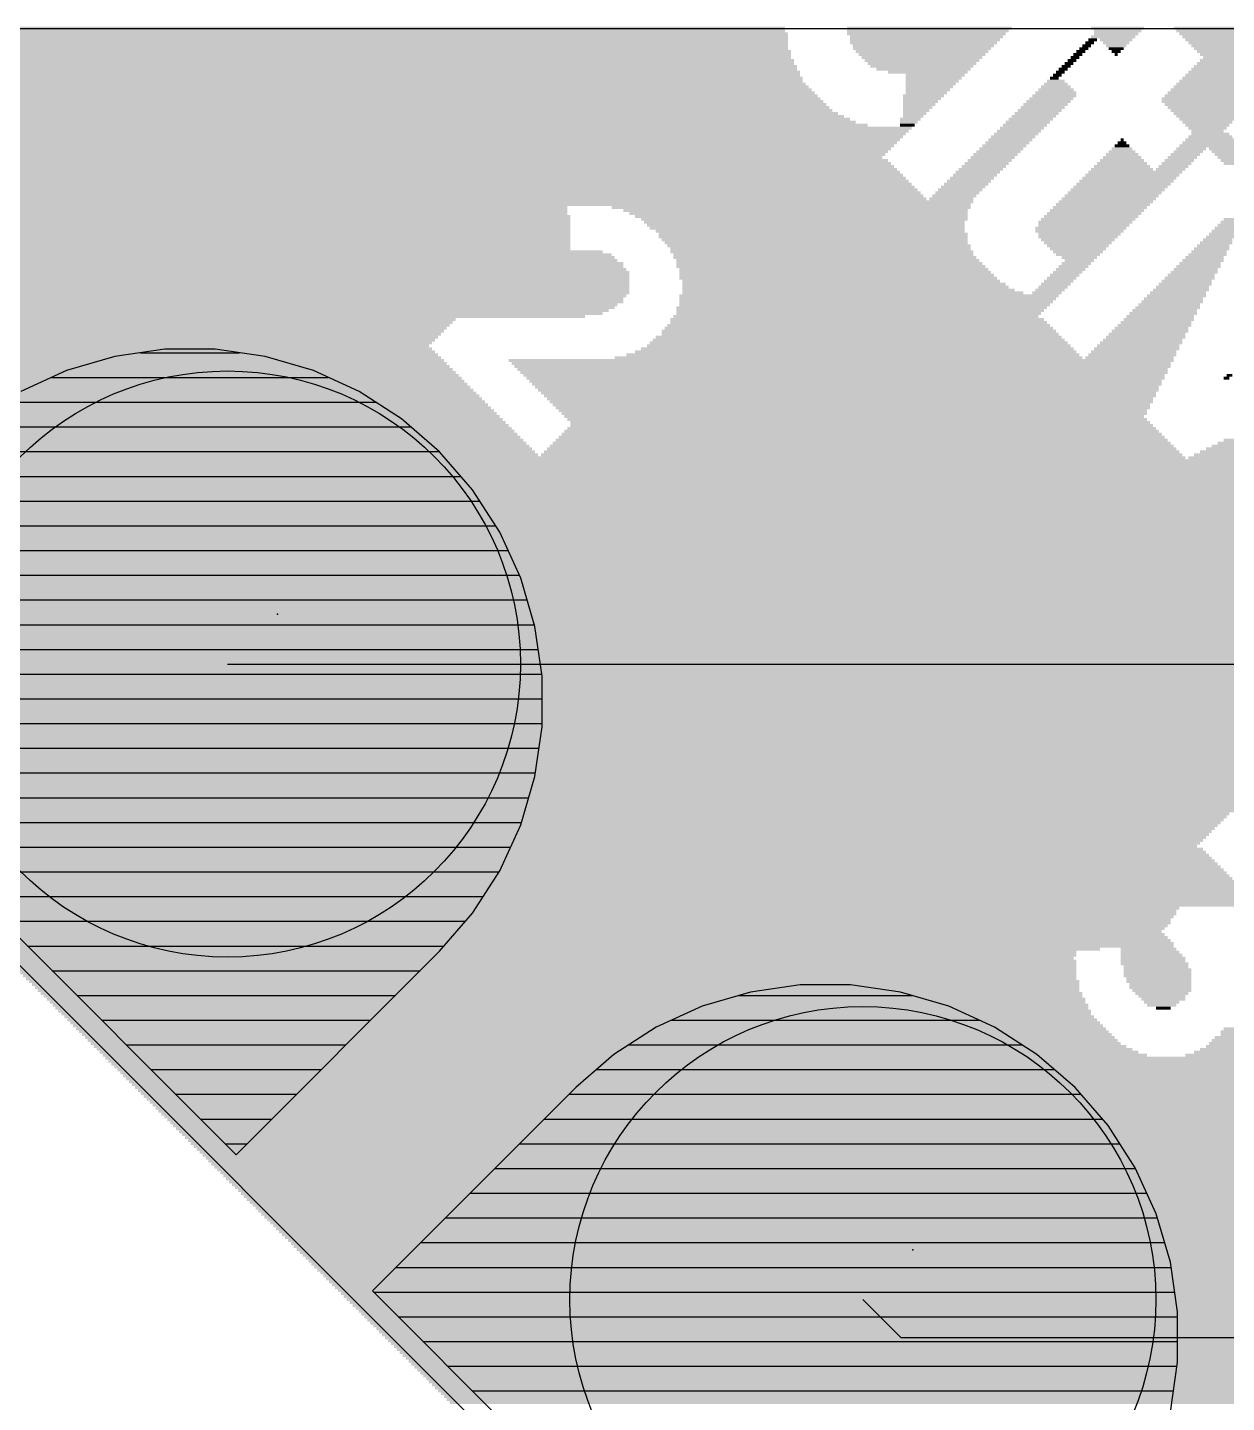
# Model space of a CAD drawing. Extents: x -40.8 to 40.8, y -42.1 to 43.9.
# Drawn here: x -30.82 to -22.19, y -30.31 to -20.42 of the extents above; entities that cross this region are included whole.
import ezdxf

# ---------------------------------------------------------------- set-up
doc = ezdxf.new("R2010")
doc.units = 0
for name, color, linetype in [('1', 22, 'CONTINUOUS'), ('16', 5, 'CONTINUOUS'), ('17', 82, 'CONTINUOUS'), ('20', 4, 'CONTINUOUS'), ('200', 2, 'CONTINUOUS'), ('23', 2, 'CONTINUOUS')]:
    doc.layers.add(name, color=color, linetype=linetype)

# ---------------------------------------------------------------- blocks, each defined once
blk = doc.blocks.new('ROUNDP')
blk.add_circle((0, 0), 0.5)
blk = doc.blocks.new('RECT')
blk.add_solid([(-0.5, -0.5), (0.5, -0.5), (-0.5, 0.5), (0.5, 0.5)])

msp = doc.modelspace()

# ---------------------------------------------------------------- linework, layer by layer
at = {"layer": '1'}
for p, q in [((-34.0142, -20.4252), (-20.9768, -20.4252)), ((-29.8293, -22.7331), (-30.188, -22.7847)), ((-29.4669, -22.7331), (-29.8293, -22.7331)), ((-29.1082, -22.7847), (-29.4669, -22.7331)), ((-30.188, -22.7847), (-30.5358, -22.8868)), ((-30.0054, -22.7584), (-29.2909, -22.7584)), ((-28.7605, -22.8868), (-29.1082, -22.7847)), ((-30.5358, -22.8868), (-30.8654, -23.0373)), ((-30.644, -22.9362), (-28.6522, -22.9362)), ((-28.4308, -23.0373), (-28.7605, -22.8868)), ((-28.126, -23.2332), (-28.4308, -23.0373)), ((-30.9847, -23.114), (-28.3115, -23.114)), ((-27.8521, -23.4706), (-28.126, -23.2332)), ((-31.2379, -23.2918), (-28.0584, -23.2918)), ((-31.4431, -23.4696), (-27.8532, -23.4696)), ((-27.6147, -23.7445), (-27.8521, -23.4706)), ((-31.621, -23.6474), (-27.6988, -23.6474)), ((-31.7988, -23.8252), (-27.5628, -23.8252)), ((-27.4188, -24.0493), (-27.6147, -23.7445)), ((-31.9766, -24.003), (-27.4486, -24.003)), ((-27.2683, -24.379), (-27.4188, -24.0493)), ((-32.1544, -24.1808), (-27.3588, -24.1808)), ((-32.3322, -24.3586), (-27.2776, -24.3586)), ((-27.1662, -24.7267), (-27.2683, -24.379)), ((-32.51, -24.5364), (-27.222, -24.5364)), ((-32.6878, -24.7142), (-27.1698, -24.7142)), ((-27.1146, -25.0854), (-27.1662, -24.7267)), ((-32.8656, -24.892), (-27.1424, -24.892)), ((-32.9079, -24.9343), (-29.3158, -28.5264)), ((-29.3787, -24.9972), (-18.6908, -24.9972)), ((-32.7724, -25.0698), (-27.1168, -25.0698)), ((-27.1146, -25.4478), (-27.1146, -25.0854)), ((-32.5946, -25.2476), (-27.1146, -25.2476)), ((-32.4168, -25.4254), (-27.1146, -25.4254)), ((-27.1662, -25.8065), (-27.1146, -25.4478)), ((-32.239, -25.6032), (-27.1369, -25.6032)), ((-32.0612, -25.781), (-27.1625, -25.781)), ((-27.2683, -26.1543), (-27.1662, -25.8065)), ((-31.8834, -25.9588), (-27.2109, -25.9588)), ((-31.7056, -26.1366), (-27.2631, -26.1366)), ((-27.4188, -26.4839), (-27.2683, -26.1543)), ((-31.5278, -26.3144), (-27.3414, -26.3144)), ((-31.35, -26.4922), (-27.4241, -26.4922)), ((-27.6147, -26.7888), (-27.4188, -26.4839)), ((-31.1722, -26.67), (-27.5384, -26.67)), ((-27.8521, -27.0627), (-27.6147, -26.7888)), ((-30.9944, -26.8478), (-27.6659, -26.8478)), ((-30.8166, -27.0256), (-27.8199, -27.0256)), ((-29.3158, -28.5264), (-27.8521, -27.0627)), ((-30.6388, -27.2034), (-27.9928, -27.2034)), ((-30.461, -27.3812), (-28.1706, -27.3812)), ((-25.616, -27.3567), (-25.9638, -27.4588)), ((-25.6996, -27.3812), (-24.4526, -27.3812)), ((-25.2573, -27.3051), (-25.616, -27.3567)), ((-24.8949, -27.3051), (-25.2573, -27.3051)), ((-24.5362, -27.3567), (-24.8949, -27.3051)), ((-24.1885, -27.4588), (-24.5362, -27.3567)), ((-25.9638, -27.4588), (-26.2934, -27.6093)), ((-23.8588, -27.6093), (-24.1885, -27.4588)), ((-30.2832, -27.559), (-28.3484, -27.559)), ((-26.1832, -27.559), (-23.969, -27.559)), ((-26.2934, -27.6093), (-26.5983, -27.8052)), ((-23.554, -27.8052), (-23.8588, -27.6093)), ((-30.1054, -27.7368), (-28.5262, -27.7368)), ((-26.4918, -27.7368), (-23.6604, -27.7368)), ((-26.5983, -27.8052), (-26.8722, -28.0426)), ((-23.2801, -28.0426), (-23.554, -27.8052)), ((-29.9276, -27.9146), (-28.704, -27.9146)), ((-26.7245, -27.9146), (-23.4277, -27.9146)), ((-26.8722, -28.0426), (-28.3359, -29.5063)), ((-23.0427, -28.3165), (-23.2801, -28.0426)), ((-29.7498, -28.0924), (-28.8818, -28.0924)), ((-26.922, -28.0924), (-23.2369, -28.0924)), ((-29.572, -28.2702), (-29.0596, -28.2702)), ((-27.0998, -28.2702), (-23.0828, -28.2702)), ((-22.8468, -28.6213), (-23.0427, -28.3165)), ((-29.3942, -28.448), (-29.2374, -28.448)), ((-27.2776, -28.448), (-22.9582, -28.448)), ((-27.4554, -28.6258), (-22.8448, -28.6258)), ((-22.6963, -28.951), (-22.8468, -28.6213)), ((-27.6332, -28.8036), (-22.7636, -28.8036)), ((-22.5942, -29.2987), (-22.6963, -28.951)), ((-27.811, -28.9814), (-22.6873, -28.9814)), ((-27.9888, -29.1592), (-22.6351, -29.1592)), ((-28.1666, -29.337), (-22.5887, -29.337)), ((-22.5426, -29.6574), (-22.5942, -29.2987)), ((-28.3359, -29.5063), (-24.7438, -33.0984)), ((-28.3274, -29.5148), (-22.5631, -29.5148)), ((-24.5309, -29.845), (-24.8067, -29.5692)), ((-22.5426, -30.0198), (-22.5426, -29.6574)), ((-28.1496, -29.6926), (-22.5426, -29.6926)), ((-18.288, -29.845), (-24.5309, -29.845)), ((-27.9718, -29.8704), (-22.5426, -29.8704)), ((-27.794, -30.0482), (-22.5467, -30.0482)), ((-22.5942, -30.3785), (-22.5426, -30.0198)), ((-27.6162, -30.226), (-22.5722, -30.226))]:
    msp.add_line(p, q, dxfattribs=at)
at = {"layer": '16'}
for p, q in [((-29.8293, -22.7331), (-30.188, -22.7847)), ((-29.4669, -22.7331), (-29.8293, -22.7331)), ((-29.1082, -22.7847), (-29.4669, -22.7331)), ((-30.188, -22.7847), (-30.5358, -22.8868)), ((-30.0054, -22.7584), (-29.2909, -22.7584)), ((-28.7605, -22.8868), (-29.1082, -22.7847)), ((-30.5358, -22.8868), (-30.8654, -23.0373)), ((-30.644, -22.9362), (-28.6522, -22.9362)), ((-28.4308, -23.0373), (-28.7605, -22.8868)), ((-28.126, -23.2332), (-28.4308, -23.0373)), ((-30.9847, -23.114), (-28.3115, -23.114)), ((-27.8521, -23.4706), (-28.126, -23.2332)), ((-31.2379, -23.2918), (-28.0584, -23.2918)), ((-31.4431, -23.4696), (-27.8532, -23.4696)), ((-27.6147, -23.7445), (-27.8521, -23.4706)), ((-31.621, -23.6474), (-27.6988, -23.6474)), ((-31.7988, -23.8252), (-27.5628, -23.8252)), ((-27.4188, -24.0493), (-27.6147, -23.7445)), ((-31.9766, -24.003), (-27.4486, -24.003)), ((-27.2683, -24.379), (-27.4188, -24.0493)), ((-32.1544, -24.1808), (-27.3588, -24.1808)), ((-32.3322, -24.3586), (-27.2776, -24.3586)), ((-27.1662, -24.7267), (-27.2683, -24.379)), ((-32.51, -24.5364), (-27.222, -24.5364)), ((-32.6878, -24.7142), (-27.1698, -24.7142)), ((-27.1146, -25.0854), (-27.1662, -24.7267)), ((-32.8656, -24.892), (-27.1424, -24.892)), ((-32.9079, -24.9343), (-29.3158, -28.5264)), ((-32.7724, -25.0698), (-27.1168, -25.0698)), ((-27.1146, -25.4478), (-27.1146, -25.0854)), ((-32.5946, -25.2476), (-27.1146, -25.2476)), ((-32.4168, -25.4254), (-27.1146, -25.4254)), ((-27.1662, -25.8065), (-27.1146, -25.4478)), ((-32.239, -25.6032), (-27.1369, -25.6032)), ((-32.0612, -25.781), (-27.1625, -25.781)), ((-27.2683, -26.1543), (-27.1662, -25.8065)), ((-31.8834, -25.9588), (-27.2109, -25.9588)), ((-31.7056, -26.1366), (-27.2631, -26.1366)), ((-27.4188, -26.4839), (-27.2683, -26.1543)), ((-31.5278, -26.3144), (-27.3414, -26.3144)), ((-31.35, -26.4922), (-27.4241, -26.4922)), ((-27.6147, -26.7888), (-27.4188, -26.4839)), ((-31.1722, -26.67), (-27.5384, -26.67)), ((-27.8521, -27.0627), (-27.6147, -26.7888)), ((-30.9944, -26.8478), (-27.6659, -26.8478)), ((-30.8166, -27.0256), (-27.8199, -27.0256)), ((-29.3158, -28.5264), (-27.8521, -27.0627)), ((-30.6388, -27.2034), (-27.9928, -27.2034)), ((-30.461, -27.3812), (-28.1706, -27.3812)), ((-25.616, -27.3567), (-25.9638, -27.4588)), ((-25.6996, -27.3812), (-24.4526, -27.3812)), ((-25.2573, -27.3051), (-25.616, -27.3567)), ((-24.8949, -27.3051), (-25.2573, -27.3051)), ((-24.5362, -27.3567), (-24.8949, -27.3051)), ((-24.1885, -27.4588), (-24.5362, -27.3567)), ((-25.9638, -27.4588), (-26.2934, -27.6093)), ((-23.8588, -27.6093), (-24.1885, -27.4588)), ((-30.2832, -27.559), (-28.3484, -27.559)), ((-26.1832, -27.559), (-23.969, -27.559)), ((-26.2934, -27.6093), (-26.5983, -27.8052)), ((-23.554, -27.8052), (-23.8588, -27.6093)), ((-30.1054, -27.7368), (-28.5262, -27.7368)), ((-26.4918, -27.7368), (-23.6604, -27.7368)), ((-26.5983, -27.8052), (-26.8722, -28.0426)), ((-23.2801, -28.0426), (-23.554, -27.8052)), ((-29.9276, -27.9146), (-28.704, -27.9146)), ((-26.7245, -27.9146), (-23.4277, -27.9146)), ((-26.8722, -28.0426), (-28.3359, -29.5063)), ((-23.0427, -28.3165), (-23.2801, -28.0426)), ((-29.7498, -28.0924), (-28.8818, -28.0924)), ((-26.922, -28.0924), (-23.2369, -28.0924)), ((-29.572, -28.2702), (-29.0596, -28.2702)), ((-27.0998, -28.2702), (-23.0828, -28.2702)), ((-22.8468, -28.6213), (-23.0427, -28.3165)), ((-29.3942, -28.448), (-29.2374, -28.448)), ((-27.2776, -28.448), (-22.9582, -28.448)), ((-27.4554, -28.6258), (-22.8448, -28.6258)), ((-22.6963, -28.951), (-22.8468, -28.6213)), ((-27.6332, -28.8036), (-22.7636, -28.8036)), ((-22.5942, -29.2987), (-22.6963, -28.951)), ((-27.811, -28.9814), (-22.6873, -28.9814)), ((-27.9888, -29.1592), (-22.6351, -29.1592)), ((-28.1666, -29.337), (-22.5887, -29.337)), ((-22.5426, -29.6574), (-22.5942, -29.2987)), ((-28.3359, -29.5063), (-24.7438, -33.0984)), ((-28.3274, -29.5148), (-22.5631, -29.5148)), ((-22.5426, -30.0198), (-22.5426, -29.6574)), ((-28.1496, -29.6926), (-22.5426, -29.6926)), ((-27.9718, -29.8704), (-22.5426, -29.8704)), ((-27.794, -30.0482), (-22.5467, -30.0482)), ((-22.5942, -30.3785), (-22.5426, -30.0198)), ((-27.6162, -30.226), (-22.5722, -30.226))]:
    msp.add_line(p, q, dxfattribs=at)
at = {"layer": '20'}
msp.add_line((-18.143, -39.8961), (-39.8961, -18.143), dxfattribs=at)
at = {"layer": '23'}
for p in [(-29.0195, -24.638), (-24.4475, -29.21)]:
    msp.add_point(p, dxfattribs=at)

# ---------------------------------------------------------------- block references
at = {"layer": '17', "xscale": 4.216, "yscale": 4.216, "rotation": 135}
for p in [(-29.3787, -24.9972), (-29.3787, -24.9972), (-24.8067, -29.5692), (-24.8067, -29.5692)]:
    msp.add_blockref('ROUNDP', p, dxfattribs=at)
at = {"layer": '200', "yscale": 0.0212}
for p, xscale in [((-31.5157, -20.4226), 12.2998), ((-31.5051, -20.4438), 12.2786), ((-31.484, -20.465), 12.2786), ((-24.3391, -20.4438), 1.1644), ((-24.3497, -20.465), 1.1432), ((-24.3285, -20.4226), 1.1855), ((-22.9737, -20.4226), 0.3811), ((-22.9737, -20.4438), 0.3387), ((-22.9842, -20.465), 0.3176), ((-17.4271, -20.4226), 10.2886), ((-17.4165, -20.4438), 10.2674), ((-17.406, -20.465), 10.2463), ((-31.4734, -20.4862), 12.2574), ((-31.4628, -20.5073), 12.2362), ((-31.4523, -20.5285), 12.2151), ((-31.4417, -20.5497), 12.1939), ((-31.4311, -20.5708), 12.1727), ((-24.3603, -20.5073), 1.0797), ((-24.3709, -20.5285), 1.0585), ((-24.3497, -20.4862), 1.1008), ((-24.3709, -20.5497), 1.0161), ((-24.3814, -20.5708), 0.995), ((-23.2171, -20.5708), 0.0635), ((-23.1959, -20.5497), 0.0635), ((-23.1747, -20.5285), 0.0635), ((-23.1536, -20.5073), 0.0635), ((-23.0054, -20.4862), 0.3176), ((-22.9842, -20.5073), 0.2329), ((-22.9842, -20.5285), 0.1905), ((-22.9842, -20.5497), 0.1482), ((-22.9842, -20.5708), 0.1058), ((-17.3954, -20.4862), 10.2251), ((-17.3848, -20.5073), 10.2039), ((-17.3742, -20.5285), 10.1828), ((-17.3636, -20.5497), 10.1616), ((-17.353, -20.5708), 10.1404), ((-31.4099, -20.592), 12.1728), ((-31.3993, -20.6132), 12.1516), ((-31.3887, -20.6343), 12.1304), ((-31.3675, -20.6555), 12.1304), ((-31.357, -20.6767), 12.1093), ((-24.3815, -20.592), 0.9527), ((-24.3815, -20.6132), 0.9103), ((-24.3815, -20.6343), 0.8679), ((-24.3815, -20.6555), 0.8257), ((-24.3815, -20.6767), 0.7833), ((-23.323, -20.6767), 0.0635), ((-23.3018, -20.6555), 0.0635), ((-23.2806, -20.6343), 0.0636), ((-23.2595, -20.6132), 0.0635), ((-23.2383, -20.592), 0.0635), ((-22.9842, -20.592), 0.0635), ((-22.9842, -20.6132), 0.0212), ((-17.3424, -20.592), 10.1192), ((-17.3424, -20.6767), 10.1192), ((-17.3318, -20.6132), 10.0981), ((-17.3318, -20.6555), 10.0981), ((-17.3212, -20.6343), 10.0769), ((-31.3358, -20.6979), 12.1092), ((-31.3252, -20.719), 12.088), ((-31.3041, -20.7402), 12.0881), ((-31.2934, -20.7614), 12.0669), ((-24.3815, -20.6979), 0.7409), ((-24.3709, -20.719), 0.6775), ((-24.3391, -20.7402), 0.5716), ((-24.2862, -20.7614), 0.4234), ((-23.4077, -20.7614), 0.0635), ((-23.3864, -20.7402), 0.0635), ((-23.3652, -20.719), 0.0635), ((-23.3442, -20.6979), 0.0635), ((-17.3848, -20.7614), 10.2039), ((-17.3742, -20.7402), 10.1828), ((-17.3636, -20.719), 10.1616), ((-17.353, -20.6979), 10.1404), ((-31.2723, -20.7825), 12.0669), ((-31.2617, -20.8037), 12.0458), ((-31.2406, -20.8249), 12.0457), ((-31.2194, -20.8461), 12.0457), ((-31.1982, -20.8672), 12.0457), ((-24.3179, -20.8249), 0.3599), ((-24.3391, -20.8672), 0.3176), ((-24.2967, -20.7825), 0.4023), ((-24.3073, -20.8037), 0.3811), ((-24.3285, -20.8461), 0.3387), ((-23.4182, -20.8672), 0.254), ((-23.4183, -20.8461), 0.2117), ((-23.4182, -20.8249), 0.1694), ((-23.4182, -20.8037), 0.127), ((-23.4288, -20.7825), 0.0635), ((-22.2538, -20.8672), 0.6775), ((-17.4271, -20.8461), 10.2886), ((-17.4165, -20.8249), 10.2674), ((-17.406, -20.8037), 10.2463), ((-17.3954, -20.7825), 10.2251), ((-31.177, -20.8884), 12.0458), ((-31.1559, -20.9096), 12.0457), ((-31.1347, -20.9307), 12.0457), ((-31.1135, -20.9519), 12.0458), ((-31.0924, -20.9731), 12.0457), ((-24.3709, -20.9096), 0.2963), ((-24.3814, -20.9307), 0.2752), ((-24.392, -20.9519), 0.254), ((-24.4026, -20.9731), 0.2328), ((-24.3497, -20.8884), 0.2964), ((-23.4923, -20.9731), 0.3176), ((-23.4712, -20.9519), 0.3175), ((-23.45, -20.9307), 0.3175), ((-23.4288, -20.9096), 0.3176), ((-23.4182, -20.8884), 0.2964), ((-22.3174, -20.9307), 0.6775), ((-22.328, -20.9519), 0.6563), ((-22.2962, -20.9096), 0.6774), ((-22.328, -20.9731), 0.6139), ((-22.275, -20.8884), 0.6774), ((-31.0712, -20.9942), 12.0457), ((-31.05, -21.0154), 12.0458), ((-31.0183, -21.0366), 12.0669), ((-30.9865, -21.0577), 12.0881), ((-24.4132, -20.9942), 0.2117), ((-24.4238, -21.0154), 0.1905), ((-24.4344, -21.0366), 0.1693), ((-24.445, -21.0577), 0.1481), ((-23.577, -21.0577), 0.3176), ((-23.5558, -21.0366), 0.3176), ((-23.5347, -21.0154), 0.3175), ((-23.5135, -20.9942), 0.3175), ((-22.328, -20.9942), 0.5715), ((-22.328, -21.0154), 0.5293), ((-22.328, -21.0366), 0.4869), ((-22.328, -21.0577), 0.4445), ((-30.9547, -21.0789), 12.1092), ((-30.923, -21.1001), 12.1304), ((-30.8701, -21.1213), 12.1939), ((-30.7007, -21.1424), 12.4903), ((-30.7007, -21.1636), 12.448), ((-24.4661, -21.0789), 0.1482), ((-24.4767, -21.1001), 0.127), ((-24.4873, -21.1213), 0.1058), ((-23.6829, -21.1636), 0.3175), ((-23.6617, -21.1424), 0.3175), ((-23.6405, -21.1213), 0.3176), ((-23.6193, -21.1001), 0.3176), ((-23.5982, -21.0789), 0.3175), ((-22.328, -21.0789), 0.4023), ((-22.328, -21.1001), 0.3599), ((-22.328, -21.1213), 0.3175), ((-22.328, -21.1424), 0.2753), ((-22.328, -21.1636), 0.2329), ((-30.7007, -21.1848), 12.4056), ((-30.7007, -21.2059), 12.3633), ((-30.7007, -21.2271), 12.321), ((-30.7007, -21.2483), 12.2786), ((-30.7007, -21.2694), 12.2362), ((-23.7887, -21.2694), 0.3176), ((-23.7675, -21.2483), 0.3176), ((-23.7463, -21.2271), 0.3175), ((-23.7252, -21.2059), 0.3175), ((-23.704, -21.1848), 0.3176), ((-22.9419, -21.2694), 0.1058), ((-22.9419, -21.2483), 0.0635), ((-22.9419, -21.2271), 0.0212), ((-22.3068, -21.2694), 0.4446), ((-22.3068, -21.2483), 0.4022), ((-22.3068, -21.2271), 0.3599), ((-22.3068, -21.2059), 0.3176), ((-22.3068, -21.1848), 0.2752), ((-30.7007, -21.2906), 12.1939), ((-30.7007, -21.3118), 12.1516), ((-30.7007, -21.333), 12.1092), ((-30.7007, -21.3541), 12.0669), ((-23.8734, -21.3541), 0.3175), ((-23.8522, -21.333), 0.3176), ((-23.831, -21.3118), 0.3176), ((-23.8099, -21.2906), 0.3175), ((-22.9419, -21.3541), 0.2752), ((-22.9419, -21.333), 0.2329), ((-22.9419, -21.3118), 0.1905), ((-22.9419, -21.2906), 0.1482), ((-22.5079, -21.3541), 0.2117), ((-22.4868, -21.333), 0.2117), ((-22.4656, -21.3118), 0.2117), ((-22.4444, -21.2906), 0.2117), ((-22.1904, -21.2906), 0.2541), ((-22.1692, -21.3118), 0.254), ((-22.148, -21.333), 0.254), ((-22.1269, -21.3541), 0.2541), ((-30.669, -21.3753), 12.0881), ((-30.6478, -21.3965), 12.0881), ((-30.6266, -21.4176), 12.088), ((-30.6055, -21.4388), 12.0881), ((-30.5843, -21.46), 12.0881), ((-23.9792, -21.46), 0.3176), ((-23.9581, -21.4388), 0.3175), ((-23.9368, -21.4176), 0.3175), ((-23.9157, -21.3965), 0.3176), ((-23.8946, -21.3753), 0.3175), ((-22.8466, -21.46), 0.6774), ((-22.9419, -21.4388), 0.4446), ((-22.9419, -21.4176), 0.4022), ((-22.9419, -21.3965), 0.3599), ((-22.9419, -21.3753), 0.3176), ((-22.5926, -21.4388), 0.2117), ((-22.5715, -21.4176), 0.2117), ((-22.5503, -21.3965), 0.2117), ((-22.5291, -21.3753), 0.2117), ((-22.1057, -21.3753), 0.2541), ((-22.0845, -21.3965), 0.254), ((-30.5631, -21.4811), 12.0881), ((-30.5419, -21.5023), 12.088), ((-30.5208, -21.5235), 12.0881), ((-30.4996, -21.5447), 12.0881), ((-30.4784, -21.5658), 12.088), ((-24.0851, -21.5658), 0.3175), ((-24.0639, -21.5447), 0.3176), ((-24.0427, -21.5235), 0.3176), ((-24.0216, -21.5023), 0.3175), ((-24.0004, -21.4811), 0.3176), ((-22.9525, -21.5658), 0.6775), ((-22.9313, -21.5447), 0.6774), ((-22.9101, -21.5235), 0.6774), ((-22.889, -21.5023), 0.6775), ((-22.8678, -21.4811), 0.6774), ((-30.4573, -21.587), 12.0881), ((-30.4361, -21.6082), 12.0881), ((-30.4149, -21.6293), 12.088), ((-30.3938, -21.6505), 12.0881), ((-24.1698, -21.6505), 0.3175), ((-24.1486, -21.6293), 0.3175), ((-24.1274, -21.6082), 0.3176), ((-24.1063, -21.587), 0.3175), ((-23.0372, -21.6505), 0.6775), ((-23.016, -21.6293), 0.6774), ((-22.9948, -21.6082), 0.6774), ((-22.9737, -21.587), 0.6775), ((-30.2138, -21.6717), 12.4056), ((-30.2138, -21.6928), 12.3633), ((-31.6533, -21.714), 9.4418), ((-31.6428, -21.7352), 9.4207), ((-31.6322, -21.7564), 9.3995), ((-25.3235, -21.714), 2.5828), ((-25.2918, -21.7352), 2.4769), ((-25.2706, -21.7564), 2.4346), ((-23.143, -21.7564), 0.6774), ((-23.1218, -21.7352), 0.6774), ((-23.1007, -21.714), 0.6775), ((-23.0795, -21.6928), 0.6774), ((-23.0583, -21.6717), 0.6774), ((-31.611, -21.7775), 9.3994), ((-31.6005, -21.7987), 9.3783), ((-31.5899, -21.8199), 9.3571), ((-31.5793, -21.841), 9.3359), ((-31.5687, -21.8622), 9.3148), ((-25.2494, -21.7775), 2.3922), ((-25.2283, -21.7987), 2.3499), ((-25.2283, -21.8199), 2.3075), ((-25.2177, -21.841), 2.2863), ((-25.2071, -21.8622), 2.2652), ((-23.2383, -21.8622), 0.6563), ((-23.2065, -21.8199), 0.6774), ((-23.2171, -21.841), 0.6562), ((-23.1853, -21.7987), 0.6775), ((-23.1641, -21.7775), 0.6775), ((-22.1904, -21.8622), 0.1693), ((-22.1692, -21.841), 0.1694), ((-22.1586, -21.8199), 0.1482), ((-22.148, -21.7987), 0.127), ((-31.5581, -21.8834), 9.2936), ((-31.5475, -21.9045), 9.2724), ((-31.5369, -21.9257), 9.2512), ((-31.5264, -21.9469), 9.2301), ((-25.1859, -21.8834), 2.2228), ((-25.1648, -21.9045), 2.2229), ((-25.1648, -21.9257), 2.2229), ((-25.1542, -21.9469), 2.2017), ((-23.2489, -21.8834), 0.6351), ((-23.2489, -21.9045), 0.5927), ((-23.2594, -21.9257), 0.5716), ((-23.2595, -21.9469), 0.5293), ((-22.2538, -21.9469), 0.2117), ((-22.2326, -21.9257), 0.2117), ((-22.2221, -21.9045), 0.1906), ((-22.201, -21.8834), 0.1905), ((-31.5158, -21.9681), 9.2089), ((-31.5052, -21.9892), 9.1877), ((-31.4946, -22.0104), 9.1666), ((-31.3676, -22.0316), 9.3783), ((-31.3252, -22.0527), 9.4206), ((-25.1436, -21.9681), 2.1805), ((-25.1224, -21.9892), 2.1805), ((-25.1118, -22.0104), 2.1594), ((-25.1013, -22.0316), 2.1805), ((-25.0907, -22.0527), 2.1593), ((-23.2595, -21.9681), 0.4869), ((-23.2594, -21.9892), 0.4446), ((-23.2594, -22.0104), 0.4022), ((-23.2595, -22.0316), 0.3599), ((-23.2595, -22.0527), 0.3175), ((-22.328, -22.0527), 0.2753), ((-22.3174, -22.0316), 0.2541), ((-22.2962, -22.0104), 0.254), ((-22.2856, -21.9892), 0.2328), ((-22.2645, -21.9681), 0.2329), ((-31.3041, -22.0739), 9.4207), ((-31.2828, -22.0951), 9.4207), ((-31.2511, -22.1162), 9.4418), ((-31.2405, -22.1374), 9.4206), ((-31.2194, -22.1586), 9.4207), ((-25.08, -22.0739), 2.1805), ((-25.0588, -22.0951), 2.1805), ((-25.0483, -22.1162), 2.2016), ((-25.0377, -22.1374), 2.2228), ((-25.0166, -22.1586), 2.2229), ((-23.3124, -22.1586), 0.2117), ((-23.2912, -22.1374), 0.2117), ((-23.2489, -22.0739), 0.2541), ((-23.2701, -22.1162), 0.2117), ((-23.2489, -22.0951), 0.2117), ((-22.4127, -22.1586), 0.3175), ((-22.3915, -22.1374), 0.3175), ((-22.3809, -22.1162), 0.2964), ((-22.3597, -22.0951), 0.2964), ((-22.3491, -22.0739), 0.2752), ((-31.1982, -22.1798), 9.4206), ((-31.1876, -22.2009), 9.3994), ((-31.1771, -22.2221), 9.3783), ((-31.1665, -22.2433), 9.3571), ((-25.006, -22.1798), 2.2441), ((-24.9954, -22.2009), 2.2652), ((-24.9848, -22.2221), 2.2864), ((-24.9636, -22.2433), 2.2864), ((-23.3971, -22.2433), 0.2117), ((-23.3758, -22.2221), 0.2117), ((-23.3546, -22.2009), 0.2117), ((-23.3336, -22.1798), 0.2117), ((-22.4762, -22.2433), 0.3599), ((-22.455, -22.2221), 0.3599), ((-22.4444, -22.2009), 0.3387), ((-22.4232, -22.1798), 0.3387), ((-31.1559, -22.2644), 9.3359), ((-31.1453, -22.2856), 9.3148), ((-31.1347, -22.3068), 9.2936), ((-31.1241, -22.3279), 9.2724), ((-31.1241, -22.3491), 9.2301), ((-24.7625, -22.3491), 2.731), ((-24.9425, -22.2644), 2.3287), ((-24.9319, -22.2856), 2.3499), ((-24.9107, -22.3068), 2.3922), ((-24.8789, -22.3279), 2.4557), ((-23.4818, -22.3279), 0.2117), ((-23.4606, -22.3068), 0.2117), ((-23.4394, -22.2856), 0.2117), ((-23.4183, -22.2644), 0.2117), ((-22.5502, -22.3491), 0.4234), ((-22.5397, -22.3279), 0.4023), ((-22.5185, -22.3068), 0.4022), ((-22.5079, -22.2856), 0.381), ((-22.4868, -22.2644), 0.3811), ((-31.1241, -22.3703), 9.1878), ((-31.1135, -22.3915), 9.1666), ((-31.1241, -22.4126), 9.1031), ((-31.1241, -22.4338), 9.0608), ((-31.1347, -22.455), 8.9973), ((-24.8154, -22.4338), 2.6674), ((-24.826, -22.455), 2.6462), ((-24.7731, -22.3703), 2.7098), ((-24.7837, -22.3915), 2.6886), ((-24.7943, -22.4126), 2.6675), ((-22.6349, -22.455), 0.4658), ((-22.6137, -22.4338), 0.4657), ((-22.6031, -22.4126), 0.4445), ((-22.582, -22.3915), 0.4446), ((-22.5714, -22.3703), 0.4234), ((-31.1453, -22.4761), 8.9337), ((-31.1982, -22.4973), 8.7856), ((-31.6534, -22.5185), 7.8329), ((-31.6534, -22.5397), 7.7905), ((-24.8472, -22.5185), 2.6886), ((-24.8366, -22.5397), 2.7098), ((-24.8578, -22.4973), 2.6251), ((-24.8366, -22.4761), 2.625), ((-22.6985, -22.5397), 0.5081), ((-22.6773, -22.5185), 0.5081), ((-22.6667, -22.4973), 0.4869), ((-22.6455, -22.4761), 0.487), ((-31.6533, -22.5608), 7.7482), ((-31.6534, -22.582), 7.7059), ((-31.6534, -22.6032), 7.6635), ((-31.6533, -22.6243), 7.6212), ((-31.6534, -22.6455), 7.5789), ((-24.8366, -22.6455), 2.9214), ((-24.8366, -22.6032), 2.8368), ((-24.826, -22.6243), 2.858), ((-24.8366, -22.582), 2.7944), ((-24.8366, -22.5608), 2.7521), ((-22.7725, -22.6455), 0.5716), ((-22.7619, -22.6243), 0.5504), ((-22.7408, -22.6032), 0.5504), ((-22.7302, -22.582), 0.5292), ((-22.709, -22.5608), 0.5292), ((-31.6534, -22.6667), 7.5365), ((-31.6533, -22.6878), 7.4942), ((-31.6534, -22.709), 7.4519), ((-31.6322, -22.7302), 7.4519), ((-31.611, -22.7514), 7.4518), ((-24.8578, -22.7514), 3.1755), ((-24.8472, -22.7302), 3.112), ((-24.8366, -22.709), 3.0484), ((-24.8366, -22.6878), 3.0062), ((-24.8366, -22.6667), 2.9638), ((-22.8572, -22.7514), 0.614), ((-22.8361, -22.7302), 0.6139), ((-22.8255, -22.709), 0.5927), ((-22.8043, -22.6878), 0.5928), ((-22.7937, -22.6667), 0.5716), ((-31.5898, -22.7725), 7.4518), ((-31.5687, -22.7937), 7.4519), ((-31.5475, -22.8149), 7.4518), ((-31.5263, -22.836), 7.4518), ((-31.5052, -22.8572), 7.4519), ((-24.9636, -22.8149), 4.7844), ((-24.9637, -22.836), 4.7421), ((-24.9531, -22.8572), 4.7209), ((-24.9107, -22.7937), 3.366), ((-24.8789, -22.7725), 3.2602), ((-22.889, -22.7937), 0.6351), ((-22.8678, -22.7725), 0.6351), ((-31.484, -22.8784), 7.4518), ((-31.4628, -22.8995), 7.4518), ((-31.4417, -22.9207), 7.4519), ((-31.4205, -22.9419), 7.4519), ((-24.953, -22.8784), 4.6786), ((-24.9424, -22.8995), 4.6574), ((-24.9425, -22.9207), 4.6151), ((-24.9319, -22.9419), 4.5939), ((-22.1904, -22.9419), 0.0423), ((-22.1692, -22.9207), 0.0423), ((-31.3993, -22.963), 7.4518), ((-31.3781, -22.9842), 7.4518), ((-31.357, -23.0054), 7.4519), ((-31.3358, -23.0266), 7.4518), ((-31.3146, -23.0477), 7.4518), ((-24.9319, -22.963), 4.5515), ((-24.9213, -22.9842), 4.5304), ((-24.9213, -23.0054), 4.488), ((-24.9107, -23.0266), 4.4668), ((-24.9107, -23.0477), 4.4246), ((-31.2934, -23.0689), 7.4519), ((-31.2723, -23.0901), 7.4518), ((-31.2511, -23.1112), 7.4518), ((-31.23, -23.1324), 7.4519), ((-31.2088, -23.1536), 7.4519), ((-24.9001, -23.0689), 4.4034), ((-24.9001, -23.0901), 4.361), ((-24.8895, -23.1112), 4.3398), ((-24.8895, -23.1324), 4.2975), ((-24.8789, -23.1536), 4.2763), ((-31.1876, -23.1747), 7.4518), ((-31.1664, -23.1959), 7.4518), ((-31.1453, -23.2171), 7.4519), ((-31.1241, -23.2383), 7.4518), ((-24.8789, -23.1747), 4.234), ((-24.8683, -23.1959), 4.2129), ((-24.8683, -23.2171), 4.1705), ((-24.8472, -23.2383), 4.1705), ((-31.1029, -23.2594), 7.4518), ((-31.0818, -23.2806), 7.4519), ((-31.0606, -23.3018), 7.4518), ((-31.0394, -23.3229), 7.4518), ((-31.0183, -23.3441), 7.4519), ((-24.8155, -23.3441), 4.3187), ((-24.8155, -23.3229), 4.2763), ((-24.8154, -23.3018), 4.234), ((-24.8261, -23.2594), 4.1705), ((-24.8155, -23.2806), 4.1917), ((-30.9971, -23.3653), 7.4519), ((-30.9759, -23.3864), 7.4518), ((-30.9547, -23.4076), 7.4518), ((-30.9336, -23.4288), 7.4519), ((-30.9124, -23.45), 7.4518), ((-24.8154, -23.45), 4.5304), ((-24.8154, -23.4288), 4.488), ((-24.8155, -23.4076), 4.4457), ((-24.8154, -23.3864), 4.4034), ((-24.8154, -23.3653), 4.361), ((-22.021, -23.45), 0.6351), ((-21.9893, -23.4288), 0.6139), ((-21.9681, -23.4076), 0.5716), ((-21.9363, -23.3864), 0.5504), ((-30.8912, -23.4711), 7.4518), ((-30.8701, -23.4923), 7.4519), ((-28.5308, -23.5135), 12.0881), ((-28.1497, -23.5346), 12.8078), ((-24.8155, -23.4923), 4.6151), ((-24.8155, -23.4711), 4.5727), ((-22.1057, -23.5135), 0.7198), ((-22.0739, -23.4923), 0.6986), ((-22.0527, -23.4711), 0.6563), ((-28.1497, -23.5558), 12.7656), ((-28.1391, -23.577), 12.7444), ((-28.1391, -23.5981), 12.702), ((-28.1285, -23.6193), 12.6808), ((-28.118, -23.6405), 12.6597), ((-28.118, -23.6617), 12.6173), ((-28.1074, -23.6828), 12.5961), ((-28.0968, -23.704), 12.575), ((-28.0968, -23.7252), 12.5326), ((-28.0862, -23.7463), 12.5114), ((-28.0757, -23.7675), 12.4903), ((-28.0651, -23.7887), 12.4691), ((-28.0545, -23.8098), 12.4479), ((-28.0439, -23.831), 12.4267), ((-28.0333, -23.8522), 12.4056), ((-28.0227, -23.8734), 12.3844), ((-28.0121, -23.8945), 12.3632), ((-28.0016, -23.9157), 12.3421), ((-27.991, -23.9369), 12.3209), ((-27.9804, -23.958), 12.2997), ((-27.9698, -23.9792), 12.2786), ((-27.9592, -24.0004), 12.2574), ((-27.9486, -24.0215), 12.2362), ((-27.938, -24.0427), 12.215), ((-27.9275, -24.0639), 12.1939), ((-27.9063, -24.0851), 12.1939), ((-27.8956, -24.1062), 12.1727), ((-27.8851, -24.1274), 12.1516), ((-27.8639, -24.1486), 12.1516), ((-27.8533, -24.1697), 12.1304), ((-27.8428, -24.1909), 12.1093), ((-27.8216, -24.2121), 12.1093), ((-27.811, -24.2333), 12.0881), ((-27.7898, -24.2544), 12.088), ((-27.7793, -24.2756), 12.0669), ((-27.7581, -24.2968), 12.0669), ((-27.7369, -24.3179), 12.0669), ((-27.7263, -24.3391), 12.0458), ((-27.7051, -24.3603), 12.0457), ((-27.684, -24.3814), 12.0457), ((-27.6628, -24.4026), 12.0458), ((-27.6417, -24.4238), 12.0457), ((-27.6205, -24.445), 12.0457), ((-27.5993, -24.4661), 12.0457), ((-27.5781, -24.4873), 12.0458), ((-27.557, -24.5085), 12.0457), ((-27.5358, -24.5296), 12.0457), ((-27.5146, -24.5508), 12.0458), ((-27.4829, -24.572), 12.0669), ((-27.4511, -24.5931), 12.088), ((-27.4194, -24.6143), 12.1093), ((-27.3876, -24.6355), 12.1304), ((-27.3346, -24.6566), 12.1939), ((-27.2606, -24.6778), 12.2997), ((-26.435, -24.699), 13.9087), ((-26.435, -24.7202), 13.8663), ((-26.4349, -24.7413), 13.824), ((-26.435, -24.7625), 13.7817), ((-26.435, -24.7837), 13.7393), ((-26.4349, -24.8048), 13.697), ((-26.435, -24.826), 13.6547), ((-26.435, -24.8472), 13.6123), ((-26.4349, -24.8683), 13.57), ((-26.4349, -24.8895), 13.5276), ((-26.435, -24.9107), 13.4853), ((-26.435, -24.9319), 13.4429), ((-26.4349, -24.953), 13.4006), ((-26.435, -24.9742), 13.3583), ((-26.435, -24.9954), 13.3159), ((-26.4349, -25.0165), 13.2736), ((-26.435, -25.0377), 13.2313), ((-26.435, -25.0589), 13.1889), ((-26.4349, -25.08), 13.1466), ((-26.4349, -25.1012), 13.1042), ((-26.435, -25.1224), 13.0619), ((-26.435, -25.1436), 13.0195), ((-26.4349, -25.1647), 12.9772), ((-26.435, -25.1859), 12.9349), ((-26.435, -25.2071), 12.8925), ((-26.4349, -25.2282), 12.8502), ((-26.435, -25.2494), 12.8079), ((-26.435, -25.2706), 12.7655), ((-26.4349, -25.2917), 12.7232), ((-26.4349, -25.3129), 12.6808), ((-26.435, -25.3341), 12.6385), ((-26.435, -25.3553), 12.5961), ((-26.4349, -25.3764), 12.5538), ((-26.435, -25.3976), 12.5115), ((-26.435, -25.4188), 12.4691), ((-26.4349, -25.4399), 12.4268), ((-26.435, -25.4611), 12.3845), ((-26.435, -25.4823), 12.3421), ((-26.4349, -25.5034), 12.2998), ((-26.4349, -25.5246), 12.2574), ((-26.435, -25.5458), 12.2151), ((-26.435, -25.567), 12.1727), ((-26.4349, -25.5881), 12.1304), ((-26.435, -25.6093), 12.0881), ((-26.435, -25.6305), 12.0457), ((-26.4032, -25.6516), 12.0669), ((-26.382, -25.6728), 12.0669), ((-26.3609, -25.694), 12.0669), ((-26.3397, -25.7151), 12.0669), ((-26.3185, -25.7363), 12.0669), ((-26.2974, -25.7575), 12.0669), ((-26.2762, -25.7787), 12.0669), ((-26.255, -25.7998), 12.0669), ((-26.2339, -25.821), 12.0669), ((-26.2127, -25.8422), 12.0669), ((-26.1914, -25.8633), 12.0669), ((-26.1704, -25.8845), 12.0669), ((-26.1492, -25.9057), 12.0669), ((-26.128, -25.9268), 12.0669), ((-25.8633, -25.948), 12.5538), ((-25.8634, -25.9692), 12.5115), ((-25.8528, -25.9904), 12.4903), ((-25.8422, -26.0115), 12.4691), ((-25.8316, -26.0327), 12.448), ((-25.821, -26.0539), 12.4268), ((-27.0912, -26.075), 9.844), ((-27.0912, -26.0962), 9.8018), ((-27.0912, -26.1174), 9.7594), ((-27.0912, -26.1385), 9.717), ((-27.0912, -26.1597), 9.6746), ((-27.0912, -26.1809), 9.6324), ((-27.0912, -26.2021), 9.59), ((-27.0912, -26.2232), 9.5476), ((-27.0912, -26.2444), 9.5054), ((-27.0912, -26.2656), 9.463), ((-27.0912, -26.2867), 9.4206), ((-27.0912, -26.3079), 9.3784), ((-27.0595, -26.3291), 9.3995), ((-27.0383, -26.3502), 9.3995), ((-27.0171, -26.3714), 9.3994), ((-26.996, -26.3926), 9.3995), ((-26.9748, -26.4138), 9.3995), ((-26.9536, -26.4349), 9.3994), ((-26.9325, -26.4561), 9.3995), ((-26.9113, -26.4773), 9.3995), ((-26.8901, -26.4984), 9.3995), ((-26.869, -26.5196), 9.3995), ((-26.8478, -26.5408), 9.3995), ((-26.8266, -26.5619), 9.3995), ((-26.8054, -26.5831), 9.3994), ((-26.7843, -26.6043), 9.3995), ((-26.763, -26.6255), 9.3995), ((-26.7419, -26.6466), 9.3994), ((-26.7208, -26.6678), 9.3995), ((-26.6996, -26.689), 9.3995), ((-26.6784, -26.7101), 9.3995), ((-26.7102, -26.7313), 9.2937), ((-26.9325, -26.7525), 8.8067), ((-26.9324, -26.7736), 8.7644), ((-26.9218, -26.7948), 8.7432), ((-26.9219, -26.816), 8.7009), ((-26.9219, -26.8372), 8.6585), ((-26.9113, -26.8583), 8.6373), ((-26.9113, -26.8795), 8.5951), ((-26.9113, -26.9007), 8.5527), ((-26.9113, -26.9218), 8.5103), ((-26.8901, -26.943), 8.5104), ((-26.8689, -26.9642), 8.5104), ((-26.8478, -26.9853), 8.5103), ((-26.8266, -27.0065), 8.5103), ((-26.816, -27.0277), 8.4892), ((-27.0701, -27.0489), 7.9387), ((-27.1441, -27.07), 7.7482), ((-27.1335, -27.0912), 7.7271), ((-22.7514, -27.0489), 0.4023), ((-22.7408, -27.07), 0.4234), ((-22.7302, -27.0912), 0.4446), ((-27.1335, -27.1124), 7.6847), ((-27.1124, -27.1335), 7.6847), ((-27.1018, -27.1547), 7.6636), ((-27.0912, -27.1759), 7.6424), ((-27.0806, -27.197), 7.6212), ((-22.7196, -27.1124), 0.4658), ((-22.7196, -27.1335), 0.4658), ((-22.7091, -27.1547), 0.4869), ((-22.6985, -27.1759), 0.4657), ((-22.6879, -27.197), 0.4869), ((-27.07, -27.2182), 7.6), ((-27.0595, -27.2394), 7.5789), ((-27.0489, -27.2606), 7.5577), ((-27.0277, -27.2817), 7.5577), ((-27.0171, -27.3029), 7.5366), ((-22.6879, -27.2182), 0.4869), ((-22.6879, -27.2394), 0.4869), ((-22.6773, -27.2606), 0.4657), ((-22.6773, -27.2817), 0.4657), ((-22.6667, -27.3029), 0.4446), ((-27.0065, -27.3241), 7.5154), ((-26.9959, -27.3452), 7.4942), ((-26.9748, -27.3664), 7.4942), ((-26.9642, -27.3876), 7.473), ((-22.6667, -27.3241), 0.4446), ((-22.6561, -27.3452), 0.4234), ((-22.6561, -27.3664), 0.381), ((-22.6561, -27.3876), 0.3387), ((-26.943, -27.4087), 7.473), ((-26.9324, -27.4299), 7.4518), ((-26.9113, -27.4511), 7.4519), ((-26.9007, -27.4723), 7.4307), ((-26.8795, -27.4934), 7.4306), ((-22.6455, -27.4087), 0.3176), ((-22.6561, -27.4299), 0.254), ((-22.6561, -27.4511), 0.2117), ((-22.6455, -27.4723), 0.1058), ((-26.869, -27.5146), 7.4095), ((-26.8478, -27.5358), 7.4095), ((-26.8266, -27.5569), 7.4095), ((-26.8055, -27.5781), 7.4095), ((-26.7843, -27.5993), 7.4095), ((-26.763, -27.6204), 7.4095), ((-26.7419, -27.6416), 7.4095), ((-26.7208, -27.6628), 7.4095), ((-26.6996, -27.684), 7.4095), ((-20.3168, -27.684), 3.9164), ((-20.3168, -27.6416), 3.8318), ((-20.3062, -27.6628), 3.853), ((-20.3168, -27.6204), 3.7894), ((-26.6784, -27.7051), 7.4095), ((-26.6573, -27.7263), 7.4095), ((-26.6255, -27.7475), 7.4307), ((-26.5937, -27.7686), 7.4518), ((-26.5619, -27.7898), 7.4731), ((-20.2851, -27.7898), 4.2763), ((-20.3063, -27.7686), 4.1493), ((-20.3062, -27.7475), 4.0646), ((-20.3168, -27.7263), 4.0012), ((-20.3168, -27.7051), 3.9588), ((-26.5196, -27.811), 7.5154), ((-24.0957, -27.8321), 12.3209), ((-24.0956, -27.8533), 12.2786), ((-24.0957, -27.8745), 12.2363), ((-24.0957, -27.8957), 12.1939), ((-20.2004, -27.811), 4.5727), ((-24.0957, -27.9168), 12.1515), ((-24.0957, -27.938), 12.1093), ((-24.0957, -27.9592), 12.0669), ((-24.0639, -27.9803), 12.088), ((-24.0428, -28.0015), 12.0881), ((-24.0216, -28.0227), 12.0881), ((-24.0004, -28.0438), 12.0881), ((-23.9792, -28.065), 12.088), ((-23.9581, -28.0862), 12.0881), ((-23.9368, -28.1074), 12.0881), ((-23.9157, -28.1285), 12.088), ((-23.8946, -28.1497), 12.0881), ((-23.8734, -28.1709), 12.0881), ((-23.8522, -28.192), 12.088), ((-23.8311, -28.2132), 12.0881), ((-23.8099, -28.2344), 12.0881), ((-23.7887, -28.2555), 12.0881), ((-23.5876, -28.2767), 12.4479), ((-23.577, -28.2979), 12.4268), ((-23.5664, -28.3191), 12.4056), ((-23.5664, -28.3402), 12.3632), ((-23.5558, -28.3614), 12.3421), ((-23.5453, -28.3826), 12.3209), ((-23.5347, -28.4037), 12.2997), ((-23.5241, -28.4249), 12.2786), ((-23.5135, -28.4461), 12.2574), ((-23.4923, -28.4672), 12.2574), ((-23.4817, -28.4884), 12.2362), ((-23.4712, -28.5096), 12.2151), ((-23.4606, -28.5308), 12.1939), ((-23.45, -28.5519), 12.1727), ((-23.4394, -28.5731), 12.1516), ((-23.4182, -28.5943), 12.1516), ((-23.4076, -28.6154), 12.1304), ((-23.3971, -28.6366), 12.1093), ((-23.3758, -28.6578), 12.1093), ((-23.3652, -28.6789), 12.0881), ((-23.3441, -28.7001), 12.088), ((-23.3336, -28.7213), 12.0669), ((-23.3124, -28.7425), 12.0669), ((-23.3018, -28.7636), 12.0457), ((-23.2806, -28.7848), 12.0458), ((-23.27, -28.806), 12.0246), ((-23.2489, -28.8271), 12.0245), ((-23.2277, -28.8483), 12.0246), ((-23.2065, -28.8695), 12.0246), ((-23.1853, -28.8906), 12.0245), ((-23.1641, -28.9118), 12.0245), ((-23.143, -28.933), 12.0246), ((-23.1218, -28.9542), 12.0246), ((-23.1007, -28.9753), 12.0245), ((-23.0795, -28.9965), 12.0246), ((-23.0583, -29.0177), 12.0246), ((-23.0266, -29.0388), 12.0457), ((-22.9948, -29.06), 12.0669), ((-22.9631, -29.0812), 12.0881), ((-22.9313, -29.1023), 12.1092), ((-22.8784, -29.1235), 12.1727), ((-22.7196, -29.1447), 12.448), ((-22.7196, -29.1659), 12.4056), ((-22.7196, -29.187), 12.3632), ((-22.7196, -29.2082), 12.321), ((-22.7196, -29.2294), 12.2786), ((-22.7196, -29.2505), 12.2362), ((-22.7196, -29.2717), 12.194), ((-22.7196, -29.2929), 12.1516), ((-22.7196, -29.3141), 12.1092), ((-22.7196, -29.3352), 12.0669), ((-22.6879, -29.3564), 12.0881), ((-22.6667, -29.3776), 12.0881), ((-22.6455, -29.3987), 12.088), ((-22.6243, -29.4199), 12.0881), ((-22.6031, -29.4411), 12.0881), ((-22.582, -29.4622), 12.088), ((-22.5609, -29.4834), 12.0881), ((-22.5397, -29.5046), 12.0881), ((-22.5185, -29.5257), 12.0881), ((-22.4973, -29.5469), 12.088), ((-22.4762, -29.5681), 12.0881), ((-22.455, -29.5893), 12.0881), ((-22.4338, -29.6104), 12.088), ((-22.4127, -29.6316), 12.0881), ((-22.0633, -29.6528), 12.7443), ((-22.0633, -29.6739), 12.702), ((-22.0633, -29.6951), 12.6597), ((-22.0633, -29.7163), 12.6173), ((-22.0633, -29.7374), 12.575), ((-22.0633, -29.7586), 12.5326), ((-22.0633, -29.7798), 12.4903), ((-22.0633, -29.801), 12.448), ((-22.0633, -29.8221), 12.4056), ((-22.0633, -29.8433), 12.3633), ((-22.0633, -29.8645), 12.3209), ((-22.0633, -29.8856), 12.2786), ((-22.0633, -29.9068), 12.2363), ((-22.0633, -29.928), 12.1939), ((-22.0633, -29.9491), 12.1516), ((-22.0633, -29.9703), 12.1092), ((-22.0633, -29.9915), 12.0669), ((-22.0315, -30.0127), 12.0881), ((-22.0104, -30.0338), 12.088), ((-21.9893, -30.055), 12.0881), ((-21.9681, -30.0762), 12.0881), ((-21.9469, -30.0973), 12.088), ((-21.9258, -30.1185), 12.0881), ((-21.9046, -30.1397), 12.0881), ((-21.8834, -30.1608), 12.0881), ((-21.8622, -30.182), 12.088), ((-21.8411, -30.2032), 12.0881), ((-21.8199, -30.2244), 12.0881), ((-21.7987, -30.2455), 12.088), ((-21.7776, -30.2667), 12.0881), ((-21.7564, -30.2879), 12.0881), ((-20.031, -30.309), 15.4964)]:
    msp.add_blockref('RECT', p, dxfattribs=dict(at, xscale=xscale))

doc.saveas('drawing.dxf')
